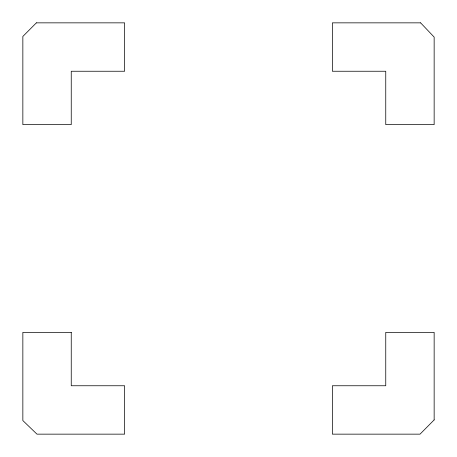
<?xml version="1.0" encoding="UTF-8"?>
<svg xmlns="http://www.w3.org/2000/svg" width="457" height="457" viewBox="0 0 457 457"><rect width="100%" height="100%" fill="white"/><g stroke="black" fill="none" stroke-linecap="round" stroke-linejoin="round"><path stroke-width="0.69" d="M434.15 419.914L420.029 434.15L332.37 434.15L332.37 385.754L385.754 385.754L385.754 332.37L434.15 332.37L434.15 419.914M36.383 22.85L22.85 36.44L22.85 124.63L71.246 124.63L71.246 71.246L124.63 71.246L124.63 22.85L36.383 22.85M420.617 22.85L332.37 22.85L332.37 71.246L385.754 71.246L385.754 124.63L434.15 124.63L434.15 37.086L420.617 22.85M71.246 332.37L22.85 332.37L22.85 420.56L36.971 434.15L124.63 434.15L124.63 385.754L71.246 385.754L71.246 332.37"/></g></svg>
